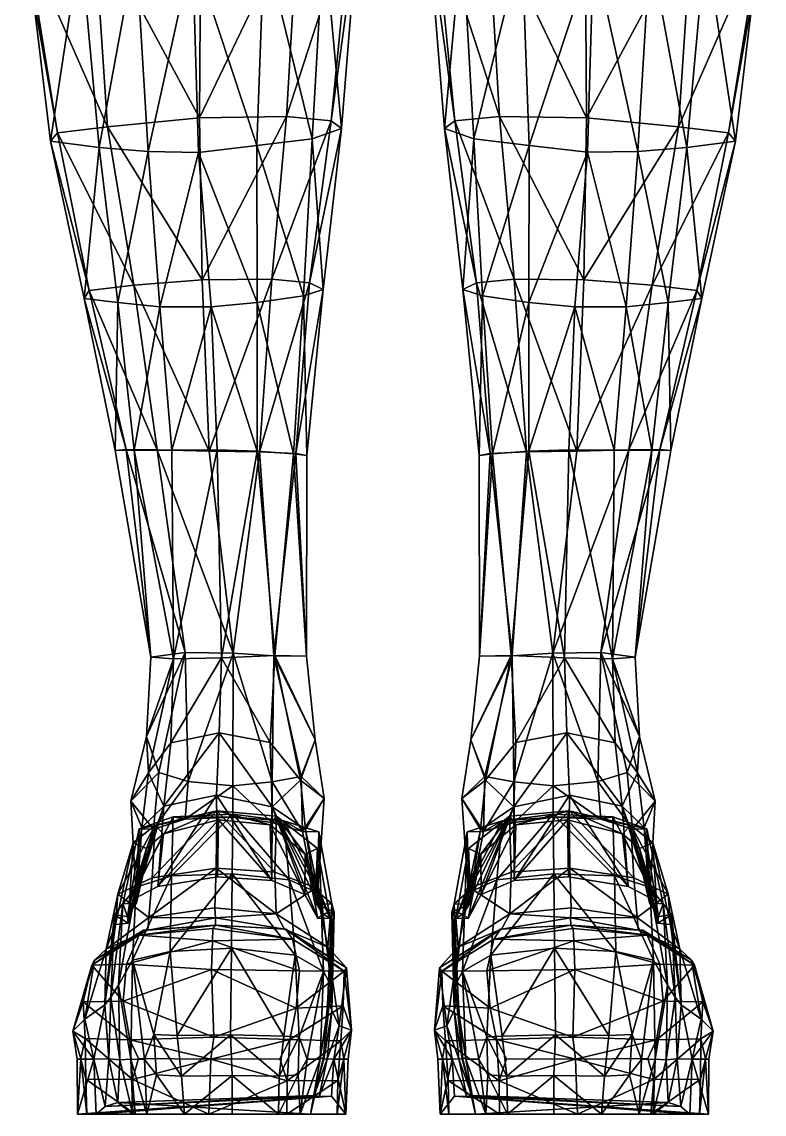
# Model space of a CAD drawing. Extents: x -64 to 64, y 0 to 156.
# Drawn here: x -10.23 to 10.23, y -0.14 to 29.97 of the extents above; entities that cross this region are included whole.
import ezdxf

# ---------------------------------------------------------------- set-up
doc = ezdxf.new("R2010")
doc.units = 0
doc.layers.add('Leg', color=250, linetype='CONTINUOUS')

msp = doc.modelspace()

# ---------------------------------------------------------------- meshes
at = {"layer": 'Leg', "color": 250}
mesh = msp.add_polyface(dxfattribs=at)
corners = [(-10.231999, 32.458286, -4.570603), (-7.867597, 27.080883, -5.937302), (-8.250698, 32.734085, -6.444303), (-7.0862, 32.018486, 1.751699), (-5.526899, 31.935785, 2.5574), (-6.753398, 26.394085, 1.2482), (-10.1088, 36.693684, -1.749903), (-10.107199, 32.200787, -2.145002), (-9.250597, 26.908882, -4.526902), (-5.334596, 27.328182, -6.620602), (-2.608096, 33.008484, -6.687701), (-5.300897, 32.936085, -7.245102), (-8.6117, 32.146385, -0.075601), (-8.102998, 26.510283, -0.283601), (-9.445998, 26.682983, -2.387502), (-5.3248, 36.415283, 2.6704), (-3.750598, 26.561686, 1.100501), (-5.359499, 26.373384, 1.9697), (-2.932996, 27.358685, -5.943501), (-3.547899, 32.144783, 1.4882), (-8.8135, 36.535385, 0.311998), (-1.902598, 32.368885, -0.202899), (-1.698699, 36.608089, 0.113), (-0.970197, 32.627285, -2.470299), (-7.1376, 36.438786, 2.045399), (-3.491499, 36.443089, 1.7203), (-0.904298, 36.76759, -2.3641), (-1.149796, 32.853085, -4.7976), (-1.416296, 27.031185, -2.362499), (-2.230897, 26.744385, -0.312699), (-1.707396, 27.243784, -4.4109), (-3.341795, 22.880182, -5.4407), (-5.262995, 22.862783, -6.170901), (-10.106699, 36.984085, -4.185503)]
mesh.append_faces([[corners[k] for k in face] for face in [(0, 1, 2), (3, 4, 5), (6, 7, 0), (8, 1, 0), (9, 10, 11), (12, 13, 14), (14, 7, 12), (3, 15, 4), (16, 17, 4), (18, 10, 9), (5, 4, 17), (4, 19, 16), (20, 12, 7), (21, 22, 23), (24, 3, 12), (4, 15, 19), (19, 25, 21), (23, 26, 27), (21, 23, 28), (29, 21, 28), (3, 5, 13), (12, 3, 13), (19, 21, 29), (16, 19, 29), (23, 27, 30), (28, 23, 30), (18, 31, 30), (27, 10, 18), (30, 27, 18), (9, 1, 32), (8, 0, 7), (14, 8, 7), (0, 2, 33), (9, 11, 2), (1, 9, 2), (18, 9, 32)]], dxfattribs={"color": 250})
mesh = msp.add_polyface(dxfattribs=at)
corners = [(8.250722, 32.734146, -6.444218), (7.867631, 27.08095, -5.937184), (10.232022, 32.458363, -4.570516), (6.753431, 26.39419, 1.248321), (5.526922, 31.935898, 2.557487), (7.086223, 32.018597, 1.751787), (10.107223, 32.200878, -2.144914), (10.108815, 36.693775, -1.749841), (9.250631, 26.908959, -4.526783), (5.300922, 32.936138, -7.245019), (2.608122, 33.008533, -6.68762), (5.334631, 27.328239, -6.620486), (9.446032, 26.683073, -2.387381), (8.103031, 26.510384, -0.28348), (8.611722, 32.146484, -0.075514), (5.324815, 36.415394, 2.67046), (5.359531, 26.373491, 1.969821), (3.750631, 26.561785, 1.100619), (2.933031, 27.358742, -5.943386), (3.547922, 32.144886, 1.488286), (1.416331, 27.031261, -2.362384), (2.300638, 22.775351, -4.141758), (1.707431, 27.243847, -4.410786), (8.813516, 36.535488, 0.31206), (0.970222, 32.627357, -2.470218), (1.698715, 36.608177, 0.113059), (1.902622, 32.368973, -0.202816), (7.137615, 36.438896, 2.04546), (3.491515, 36.443188, 1.72036), (1.149822, 32.853145, -4.797519), (0.904315, 36.767662, -2.364043), (2.230931, 26.744474, -0.312582), (3.341838, 22.880243, -5.440559), (5.263038, 22.862844, -6.170759), (10.106715, 36.984165, -4.185443)]
mesh.append_faces([[corners[k] for k in face] for face in [(0, 1, 2), (3, 4, 5), (2, 6, 7), (2, 1, 8), (9, 10, 11), (12, 13, 14), (14, 6, 12), (4, 15, 5), (4, 16, 17), (11, 10, 18), (16, 4, 3), (17, 19, 4), (20, 21, 22), (6, 14, 23), (24, 25, 26), (14, 5, 27), (19, 15, 4), (26, 28, 19), (29, 30, 24), (20, 24, 26), (20, 26, 31), (13, 3, 5), (13, 5, 14), (31, 26, 19), (31, 19, 17), (22, 29, 24), (22, 24, 20), (22, 32, 18), (18, 10, 29), (18, 29, 22), (33, 1, 11), (6, 2, 8), (6, 8, 12), (34, 0, 2), (0, 9, 11), (0, 11, 1), (33, 11, 18)]], dxfattribs={"color": 250})
mesh = msp.add_polyface(dxfattribs=at)
corners = [(-8.516397, 22.344383, -2.343901), (-8.102998, 26.510283, -0.283601), (-7.589198, 22.236683, -0.577), (-5.008498, 22.117382, 1.426001), (-6.094697, 18.160784, 0.223901), (-6.424098, 22.112783, 0.7278), (-6.753398, 26.394085, 1.2482), (-5.359499, 26.373384, 1.9697), (-9.445998, 26.682983, -2.387502), (-3.740397, 22.231083, 0.672701), (-3.750598, 26.561686, 1.100501), (-7.662096, 18.15118, -2.4636), (-1.929096, 22.596382, -2.365399), (-1.416296, 27.031185, -2.362499), (-2.300595, 22.775282, -4.1419), (-1.707396, 27.243784, -4.4109), (-3.742096, 18.131184, 0.215901), (-8.378697, 22.560482, -4.191701), (-7.359596, 18.17708, -3.943901), (-3.341795, 22.880182, -5.4407), (-5.067695, 18.133982, -5.520501), (-3.677794, 18.117582, -5.1883), (-5.262995, 22.862783, -6.170901), (-2.230897, 26.744385, -0.312699), (-2.464597, 22.413483, -0.468199), (-7.136897, 18.165981, -1.0191), (-2.680595, 18.074682, -4.164199), (-7.867597, 27.080883, -5.937302), (-7.145696, 22.713682, -5.472801), (-9.250597, 26.908882, -4.526902), (-2.932996, 27.358685, -5.943501), (-6.498295, 18.17518, -5.004001), (-2.373195, 18.016182, -2.469999), (-2.739096, 18.060083, -0.981499)]
mesh.append_faces([[corners[k] for k in face] for face in [(0, 1, 2), (3, 4, 5), (6, 7, 5), (8, 1, 0), (3, 5, 7), (9, 3, 7), (7, 10, 9), (2, 11, 0), (12, 13, 14), (15, 14, 13), (9, 16, 3), (17, 0, 18), (19, 14, 15), (20, 21, 19), (22, 20, 19), (23, 13, 12), (24, 23, 12), (2, 5, 25), (6, 5, 2), (1, 6, 2), (10, 23, 24), (9, 10, 24), (14, 26, 12), (21, 26, 14), (19, 21, 14), (27, 28, 22), (8, 0, 17), (29, 8, 17), (29, 17, 28), (27, 29, 28), (19, 30, 22), (20, 22, 28), (31, 20, 28), (24, 12, 32), (9, 24, 33), (28, 17, 31)]], dxfattribs={"color": 250})
mesh = msp.add_polyface(dxfattribs=at)
corners = [(7.589238, 22.23678, -0.576854), (8.103031, 26.510384, -0.28348), (8.516438, 22.344473, -2.343755), (6.424138, 22.112886, 0.727946), (6.094745, 18.160883, 0.22407), (5.008538, 22.117487, 1.426146), (5.359531, 26.373491, 1.969821), (6.753431, 26.39419, 1.248321), (9.446032, 26.683073, -2.387381), (3.740438, 22.231182, 0.672845), (3.750631, 26.561785, 1.100619), (7.662145, 18.151268, -2.46343), (2.300638, 22.775351, -4.141758), (1.416331, 27.031261, -2.362384), (1.929138, 22.59646, -2.365257), (3.742145, 18.131279, 0.21607), (7.359645, 18.177158, -3.94373), (8.378738, 22.56056, -4.191556), (1.707431, 27.243847, -4.410786), (3.341838, 22.880243, -5.440559), (3.677845, 18.117645, -5.18813), (5.067745, 18.134048, -5.52033), (5.263038, 22.862844, -6.170759), (2.230931, 26.744474, -0.312582), (2.464638, 22.413572, -0.468056), (7.136945, 18.166077, -1.01893), (2.680645, 18.074751, -4.16403), (7.145738, 22.713749, -5.472657), (7.867631, 27.08095, -5.937184), (9.250631, 26.908959, -4.526783), (2.933031, 27.358742, -5.943386), (6.498345, 18.175251, -5.00383), (2.373245, 18.01626, -2.46983), (2.739145, 18.060171, -0.98133)]
mesh.append_faces([[corners[k] for k in face] for face in [(0, 1, 2), (3, 4, 5), (3, 6, 7), (2, 1, 8), (6, 3, 5), (6, 5, 9), (9, 10, 6), (2, 11, 0), (12, 13, 14), (5, 15, 9), (16, 2, 17), (18, 12, 19), (19, 20, 21), (19, 21, 22), (14, 13, 23), (14, 23, 24), (25, 3, 0), (0, 3, 7), (0, 7, 1), (24, 23, 10), (24, 10, 9), (14, 26, 12), (12, 26, 20), (12, 20, 19), (22, 27, 28), (17, 2, 8), (17, 8, 29), (27, 17, 29), (27, 29, 28), (22, 30, 19), (27, 22, 21), (27, 21, 31), (32, 14, 24), (33, 24, 9), (31, 16, 17), (31, 17, 27)]], dxfattribs={"color": 250})
mesh = msp.add_polyface(dxfattribs=at)
corners = [(-7.136897, 18.165981, -1.0191), (-7.662096, 18.15118, -2.4636), (-7.589198, 22.236683, -0.577), (-4.851097, 18.172483, 0.814701), (-6.094697, 18.160784, 0.223901), (-5.008498, 22.117382, 1.426001), (-3.677794, 18.117582, -5.1883), (-5.067695, 18.133982, -5.520501), (-4.403894, 12.562681, -5.2157), (-3.742096, 18.131184, 0.215901), (-2.739096, 18.060083, -0.981499), (-3.255795, 12.498981, -0.807098), (-6.498295, 18.17518, -5.004001), (-7.359596, 18.17708, -3.943901), (-5.732994, 12.58338, -4.5673), (-3.281994, 12.493981, -4.510499), (-2.680595, 18.074682, -4.164199), (-2.373195, 18.016182, -2.469999), (-2.383294, 12.483881, -2.610599), (-6.048995, 12.413181, -0.632299), (-6.676595, 12.45398, -2.756), (-4.723796, 12.438281, 0.227801), (-8.516397, 22.344383, -2.343901), (-6.424098, 22.112783, 0.7278), (-1.929096, 22.596382, -2.365399), (-2.464597, 22.413483, -0.468199), (-3.740397, 22.231083, 0.672701), (-8.378697, 22.560482, -4.191701), (-5.646183, 9.025183, -5.055025), (-2.146294, 10.175881, -2.457498), (-6.794495, 10.27188, -2.6655), (-6.122085, 10.09808, -0.388424), (-3.382085, 10.106782, -0.281823)]
mesh.append_faces([[corners[k] for k in face] for face in [(0, 1, 2), (3, 4, 5), (6, 7, 8), (9, 10, 11), (12, 13, 14), (15, 16, 6), (8, 15, 6), (10, 17, 18), (11, 10, 18), (0, 4, 19), (0, 19, 20), (1, 0, 20), (20, 14, 13), (1, 20, 13), (16, 15, 18), (17, 16, 18), (9, 3, 5), (19, 4, 3), (21, 19, 3), (22, 1, 13), (23, 4, 0), (16, 17, 24), (8, 7, 12), (14, 8, 12), (10, 25, 17), (9, 26, 10), (27, 13, 12), (21, 3, 9), (11, 21, 9), (14, 28, 8), (29, 18, 15), (18, 29, 11), (20, 19, 30), (20, 30, 14), (19, 21, 31), (21, 11, 32)]], dxfattribs={"color": 250})
mesh = msp.add_polyface(dxfattribs=at)
corners = [(7.589238, 22.23678, -0.576854), (7.662145, 18.151268, -2.46343), (7.136945, 18.166077, -1.01893), (5.008538, 22.117487, 1.426146), (6.094745, 18.160883, 0.22407), (4.851145, 18.172585, 0.81487), (4.403955, 12.562748, -5.215497), (5.067745, 18.134048, -5.52033), (3.677845, 18.117645, -5.18813), (3.255854, 12.499072, -0.806896), (2.739145, 18.060171, -0.98133), (3.742145, 18.131279, 0.21607), (5.733054, 12.583453, -4.567097), (7.359645, 18.177158, -3.94373), (6.498345, 18.175251, -5.00383), (2.680645, 18.074751, -4.16403), (3.282054, 12.49405, -4.510296), (2.383354, 12.48396, -2.610396), (2.373245, 18.01626, -2.46983), (6.049054, 12.413278, -0.632095), (6.676654, 12.454066, -2.755796), (4.723854, 12.438381, 0.228004), (8.516438, 22.344473, -2.343755), (6.424138, 22.112886, 0.727946), (1.929138, 22.59646, -2.365257), (2.464638, 22.413572, -0.468056), (3.740438, 22.231182, 0.672845), (3.332554, 9.019655, -4.8646), (5.646254, 9.025258, -5.0548), (2.146358, 10.17596, -2.457283), (6.794558, 10.271967, -2.665282), (6.122151, 10.098183, -0.388205), (3.382152, 10.10688, -0.281606), (4.792651, 10.367286, 0.375293)]
mesh.append_faces([[corners[k] for k in face] for face in [(0, 1, 2), (3, 4, 5), (6, 7, 8), (9, 10, 11), (12, 13, 14), (8, 15, 16), (8, 16, 6), (17, 18, 10), (17, 10, 9), (19, 4, 2), (20, 19, 2), (20, 2, 1), (13, 12, 20), (13, 20, 1), (17, 16, 15), (17, 15, 18), (3, 5, 11), (5, 4, 19), (5, 19, 21), (13, 1, 22), (2, 4, 23), (24, 18, 15), (14, 7, 6), (14, 6, 12), (18, 25, 10), (10, 26, 11), (11, 5, 21), (11, 21, 9), (27, 6, 16), (6, 28, 12), (16, 17, 29), (9, 29, 17), (30, 19, 20), (12, 30, 20), (31, 21, 19), (32, 9, 21), (33, 32, 21)]], dxfattribs={"color": 250})
mesh = msp.add_polyface(dxfattribs=at)
corners = [(-6.599794, 7.715603, -3.865041), (-5.646183, 9.025183, -5.055025), (-6.452184, 9.274582, -3.762825), (-5.732994, 12.58338, -4.5673), (-6.924695, 7.763287, -1.48984), (-6.737295, 9.26628, -1.450799), (-6.319731, 8.345578, 0.359647), (-4.403894, 12.562681, -5.2157), (-4.419883, 8.908884, -5.459125), (-3.332483, 9.019584, -4.864825), (-3.281994, 12.493981, -4.510499), (-2.530883, 9.163983, -3.704624), (-2.494993, 7.648914, -3.705641), (-2.551863, 9.069286, -1.367373), (-2.412194, 7.702799, -1.41244), (-3.33303, 8.333883, 0.531147), (-1.893957, 8.56389, -2.489486), (-7.227159, 8.489884, -2.633487), (-6.794495, 10.27188, -2.6655), (-2.146294, 10.175881, -2.457498), (-4.866031, 8.652177, 1.085949), (-4.792585, 10.367181, 0.375077), (-6.122085, 10.09808, -0.388424), (-3.382085, 10.106782, -0.281823), (-4.723796, 12.438281, 0.227801), (-3.255795, 12.498981, -0.807098), (-6.048995, 12.413181, -0.632299), (-5.728795, 7.989113, -5.023539), (-4.415595, 8.041819, -5.539339), (-3.339894, 7.897919, -4.922139)]
mesh.append_faces([[corners[k] for k in face] for face in [(0, 1, 2), (1, 3, 2), (4, 5, 6), (7, 8, 9), (10, 7, 9), (1, 8, 7), (10, 9, 11), (11, 9, 12), (13, 14, 15), (11, 12, 16), (2, 17, 0), (17, 2, 18), (5, 17, 18), (16, 13, 19), (11, 19, 10), (18, 2, 3), (17, 5, 4), (14, 13, 16), (20, 6, 21), (15, 20, 21), (6, 5, 22), (13, 15, 23), (23, 15, 21), (24, 23, 21), (22, 24, 21), (6, 22, 21), (13, 23, 25), (19, 13, 25), (26, 22, 5), (18, 26, 5), (27, 28, 8), (27, 8, 1), (29, 8, 28), (29, 9, 8), (12, 9, 29), (0, 27, 1)]], dxfattribs={"color": 250})
mesh = msp.add_polyface(dxfattribs=at)
corners = [(-2.530883, 9.163983, -3.704624), (-1.893957, 8.56389, -2.489486), (-2.146294, 10.175881, -2.457498), (6.452253, 9.274666, -3.762601), (5.646254, 9.025258, -5.0548), (6.599901, 7.715719, -3.864797), (5.733054, 12.583453, -4.567097), (6.319822, 8.345706, 0.359882), (6.737359, 9.266374, -1.450576), (6.924801, 7.763418, -1.489597), (3.332554, 9.019655, -4.8646), (4.419954, 8.908954, -5.458899), (4.403955, 12.562748, -5.215497), (2.530953, 9.16406, -3.704401), (3.282054, 12.49405, -4.510296), (2.495102, 7.649019, -3.705397), (3.333122, 8.334005, 0.531382), (2.412302, 7.702918, -1.412198), (2.551941, 9.069384, -1.367147), (1.894039, 8.563981, -2.489256), (7.227239, 8.489986, -2.633255), (6.794558, 10.271967, -2.665282), (2.146358, 10.17596, -2.457283), (4.792651, 10.367286, 0.375293), (4.866122, 8.652306, 1.086181), (6.122151, 10.098183, -0.388205), (3.382152, 10.10688, -0.281606), (4.723854, 12.438381, 0.228004), (3.255854, 12.499072, -0.806896), (6.049054, 12.413278, -0.632095), (4.415702, 8.041919, -5.539097), (5.728901, 7.989219, -5.023297), (3.340002, 7.898019, -4.921897)]
mesh.append_faces([[corners[k] for k in face] for face in [(0, 1, 2), (3, 4, 5), (3, 6, 4), (7, 8, 9), (10, 11, 12), (12, 11, 4), (13, 10, 14), (15, 10, 13), (16, 17, 18), (19, 15, 13), (5, 20, 3), (21, 3, 20), (21, 20, 8), (22, 19, 13), (22, 18, 19), (14, 22, 13), (6, 3, 21), (9, 8, 20), (19, 18, 17), (23, 7, 24), (23, 24, 16), (25, 8, 7), (26, 16, 18), (23, 16, 26), (23, 27, 25), (23, 25, 7), (28, 26, 18), (28, 18, 22), (8, 25, 29), (8, 29, 21), (11, 30, 31), (4, 11, 31), (30, 11, 32), (11, 10, 32), (32, 10, 15), (4, 31, 5)]], dxfattribs={"color": 250})
mesh = msp.add_polyface(dxfattribs=at)
corners = [(-5.728795, 7.989113, -5.023539), (-6.063695, 8.051215, -5.455839), (-4.415595, 8.041819, -5.539339), (-6.999394, 7.725503, -4.033741), (-6.599794, 7.715603, -3.865041), (-7.069689, 5.683093, -2.533353), (-7.449789, 5.653192, -2.572553), (-6.557795, 7.82877, 1.436161), (-4.854996, 8.218972, 1.876064), (-6.636991, 6.376561, 2.683352), (-7.160994, 7.334771, 0.847458), (-7.58209, 5.924061, 2.245449), (-7.646587, 5.085166, 1.473744), (-4.879391, 6.636364, 3.073254), (-6.728588, 5.27555, 4.450546), (-7.08139, 6.115404, -4.234451), (-4.418995, 8.132223, -6.039038), (-6.107291, 6.425115, -5.634849), (-4.807395, 7.973574, 1.563862), (-6.331194, 7.589771, 1.20916), (-6.483891, 6.138064, 2.401051), (-6.794293, 7.181273, 0.803057), (-7.24929, 5.737263, 2.125548), (-7.299287, 5.120468, 1.350144), (-4.838191, 6.396666, 2.755753), (-7.227159, 8.489884, -2.633487), (-7.069689, 5.683093, -2.533353), (-6.599794, 7.715603, -3.865041), (-6.924695, 7.763287, -1.48984), (-4.838191, 6.396666, 2.755753), (-6.483891, 6.138064, 2.401051), (-4.866031, 8.652177, 1.085949), (-6.319731, 8.345578, 0.359647), (-7.320588, 5.31118, -0.548755), (-7.299287, 5.120468, 1.350144), (-7.24929, 5.737263, 2.125548)]
mesh.append_faces([[corners[k] for k in face] for face in [(0, 1, 2), (1, 0, 3), (4, 3, 0), (4, 5, 3), (6, 3, 5), (7, 8, 9), (10, 7, 11), (12, 10, 11), (9, 8, 13), (14, 9, 13), (11, 7, 9), (3, 6, 15), (1, 3, 15), (16, 1, 17), (17, 1, 15), (9, 14, 11), (18, 19, 20), (19, 21, 22), (21, 23, 22), (18, 20, 24), (19, 22, 20), (18, 8, 19), (7, 19, 8), (10, 21, 7), (19, 7, 21), (21, 10, 23), (12, 23, 10), (25, 26, 27), (26, 25, 28), (29, 30, 31), (30, 32, 31), (33, 26, 28), (33, 32, 34), (33, 28, 32), (34, 32, 35), (32, 30, 35)]], dxfattribs={"color": 250})
mesh = msp.add_polyface(dxfattribs=at)
corners = [(-4.415595, 8.041819, -5.539339), (-6.063695, 8.051215, -5.455839), (-4.418995, 8.132223, -6.039038), (-2.080592, 7.185584, 1.075157), (-1.730787, 5.260081, 1.670745), (-2.124389, 6.099375, 2.564751), (-3.210995, 8.070877, 1.857863), (-4.854996, 8.218972, 1.876064), (-3.253891, 6.530468, 3.042954), (-3.217988, 5.384459, 4.524547), (-4.879391, 6.636364, 3.073254), (-6.107291, 6.425115, -5.634849), (-4.430191, 6.483324, -6.279049), (-2.422492, 7.022784, 0.946356), (-3.388694, 7.835378, 1.587761), (-2.427089, 5.915875, 2.378549), (-4.807395, 7.973574, 1.563862), (-3.33679, 6.29567, 2.729852), (-4.838191, 6.396666, 2.755753), (-3.011694, 7.948222, -5.28094), (-2.86509, 6.314923, -5.49185), (-2.041293, 7.638916, -3.885541), (-1.986488, 5.922415, -3.823552), (-3.339894, 7.897919, -4.922139), (-2.494993, 7.648914, -3.705641), (-2.098288, 5.640306, -2.372353), (-1.682388, 5.658908, -2.497853), (-3.33679, 6.29567, 2.729852), (-4.838191, 6.396666, 2.755753), (-4.866031, 8.652177, 1.085949), (-2.098288, 5.640306, -2.372353), (-2.412194, 7.702799, -1.41244), (-1.893957, 8.56389, -2.489486), (-2.494993, 7.648914, -3.705641), (-3.33303, 8.333883, 0.531147), (-1.933087, 5.377193, -0.338354), (-2.071287, 5.248881, 1.611345), (-2.427089, 5.915875, 2.378549)]
mesh.append_faces([[corners[k] for k in face] for face in [(0, 1, 2), (3, 4, 5), (6, 3, 5), (7, 6, 8), (8, 6, 5), (8, 9, 10), (7, 8, 10), (2, 11, 12), (13, 14, 15), (14, 16, 17), (14, 17, 15), (17, 16, 18), (3, 13, 4), (6, 14, 13), (13, 3, 6), (6, 7, 14), (16, 14, 7), (19, 2, 20), (21, 19, 22), (19, 20, 22), (20, 2, 12), (2, 19, 0), (23, 0, 19), (21, 24, 19), (23, 19, 24), (24, 21, 25), (26, 25, 21), (26, 21, 22), (27, 28, 29), (30, 31, 32), (30, 32, 33), (27, 29, 34), (35, 31, 30), (34, 35, 36), (34, 31, 35), (27, 34, 37), (34, 36, 37)]], dxfattribs={"color": 250})
mesh = msp.add_polyface(dxfattribs=at)
corners = [(4.419102, 8.132319, -6.038796), (6.063801, 8.051319, -5.455596), (4.415702, 8.041919, -5.539097), (2.124501, 6.099518, 2.565002), (1.730901, 5.260218, 1.671002), (2.080701, 7.185717, 1.075402), (3.211102, 8.071017, 1.858102), (3.254001, 6.530617, 3.043202), (4.855101, 8.219116, 1.876302), (4.879501, 6.636517, 3.073502), (3.218101, 5.384617, 4.524801), (2.427201, 5.916018, 2.378801), (3.388801, 7.835518, 1.588002), (2.422601, 7.022918, 0.946602), (3.336901, 6.295818, 2.730102), (4.807501, 7.973717, 1.564102), (4.838301, 6.396817, 2.756002), (2.865202, 6.31502, -5.491597), (3.011802, 7.94832, -5.280697), (1.986602, 5.92252, -3.823297), (2.041402, 7.639019, -3.885297), (4.430302, 6.48342, -6.278797), (3.340002, 7.898019, -4.921897), (2.495102, 7.649019, -3.705397), (2.098402, 5.640419, -2.372098), (1.682502, 5.659019, -2.497598), (4.866122, 8.652306, 1.086181), (4.838301, 6.396817, 2.756002), (3.336901, 6.295818, 2.730102), (1.894039, 8.563981, -2.489256), (2.412302, 7.702918, -1.412198), (2.098402, 5.640419, -2.372098), (2.495102, 7.649019, -3.705397), (3.333122, 8.334005, 0.531382), (1.933201, 5.377319, -0.338098), (2.071401, 5.249018, 1.611602), (2.427201, 5.916018, 2.378801)]
mesh.append_faces([[corners[k] for k in face] for face in [(0, 1, 2), (3, 4, 5), (3, 5, 6), (7, 6, 8), (3, 6, 7), (9, 10, 7), (9, 7, 8), (11, 12, 13), (14, 15, 12), (11, 14, 12), (16, 15, 14), (13, 5, 4), (5, 13, 6), (12, 6, 13), (6, 12, 8), (15, 8, 12), (17, 0, 18), (19, 18, 20), (19, 17, 18), (21, 0, 17), (22, 18, 2), (0, 2, 18), (23, 20, 18), (22, 23, 18), (23, 24, 20), (25, 20, 24), (19, 20, 25), (26, 27, 28), (29, 30, 31), (32, 29, 31), (33, 26, 28), (31, 30, 34), (35, 34, 33), (34, 30, 33), (36, 33, 28), (36, 35, 33)]], dxfattribs={"color": 250})
mesh = msp.add_polyface(dxfattribs=at)
corners = [(5.728901, 7.989219, -5.023297), (4.415702, 8.041919, -5.539097), (6.063801, 8.051319, -5.455596), (6.599901, 7.715719, -3.864797), (6.999501, 7.725619, -4.033497), (7.0698, 5.683219, -2.533097), (7.449901, 5.653319, -2.572297), (6.637101, 6.376717, 2.683602), (4.855101, 8.219116, 1.876302), (6.557901, 7.828917, 1.436402), (7.5822, 5.924217, 2.245702), (7.1611, 7.334917, 0.847702), (7.6467, 5.085318, 1.474002), (4.879501, 6.636517, 3.073502), (6.7287, 5.275717, 4.450801), (7.081501, 6.115519, -4.234197), (6.107401, 6.42522, -5.634597), (4.419102, 8.132319, -6.038796), (4.430302, 6.48342, -6.278797), (6.484001, 6.138217, 2.401302), (6.331301, 7.589917, 1.209402), (4.807501, 7.973717, 1.564102), (7.249401, 5.737417, 2.125802), (6.794401, 7.181418, 0.803302), (7.2994, 5.120618, 1.350402), (4.838301, 6.396817, 2.756002), (6.599901, 7.715719, -3.864797), (7.0698, 5.683219, -2.533097), (7.227239, 8.489986, -2.633255), (6.924801, 7.763418, -1.489597), (4.866122, 8.652306, 1.086181), (6.484001, 6.138217, 2.401302), (4.838301, 6.396817, 2.756002), (6.319822, 8.345706, 0.359882), (7.320701, 5.311318, -0.548497), (7.2994, 5.120618, 1.350402), (7.249401, 5.737417, 2.125802)]
mesh.append_faces([[corners[k] for k in face] for face in [(0, 1, 2), (3, 0, 4), (2, 4, 0), (4, 5, 3), (6, 5, 4), (7, 8, 9), (10, 9, 11), (10, 11, 12), (13, 8, 7), (13, 7, 14), (7, 9, 10), (15, 6, 4), (15, 4, 2), (16, 2, 17), (18, 16, 17), (15, 2, 16), (10, 14, 7), (19, 20, 21), (22, 23, 20), (22, 24, 23), (25, 19, 21), (19, 22, 20), (20, 9, 8), (21, 20, 8), (23, 11, 9), (20, 23, 9), (24, 12, 11), (23, 24, 11), (26, 27, 28), (29, 28, 27), (30, 31, 32), (30, 33, 31), (29, 27, 34), (35, 33, 34), (33, 29, 34), (36, 33, 35), (36, 31, 33)]], dxfattribs={"color": 250})
mesh = msp.add_polyface(dxfattribs=at)
corners = [(-1.283809, 3.895165, 6.472393), (-2.991788, 4.961561, 6.678183), (-1.793885, 4.466665, 4.249841), (-3.217988, 5.384459, 4.524547), (-4.892711, 5.270559, 6.477791), (-4.907488, 5.543353, 4.717448), (-4.896138, 5.071176, 8.302234), (-2.957873, 4.961777, 8.141615), (-1.344742, 3.803078, 8.746165), (-2.574589, 3.806483, 10.466811), (-5.000084, 3.848284, 11.324488), (-4.978166, 4.638383, 10.983882), (-2.773523, 4.686482, 9.901258), (-4.96272, 4.974282, 9.916877), (-4.879391, 6.636364, 3.073254), (-1.730787, 5.260081, 1.670745), (-2.124389, 6.099375, 2.564751), (-3.253891, 6.530468, 3.042954), (-2.071287, 5.248881, 1.611345), (-2.422492, 7.022784, 0.946356), (-2.427089, 5.915875, 2.378549), (-1.68418, 2.713584, 1.209929), (-1.625887, 5.428194, -0.386254), (-1.933087, 5.377193, -0.338354), (-2.098288, 5.640306, -2.372353), (-1.682388, 5.658908, -2.497853), (-1.795981, 3.050694, -0.359869), (-4.452185, 4.431525, -6.407062), (-2.694984, 4.240825, -5.598563), (-4.430191, 6.483324, -6.279049), (-1.918182, 3.787914, -3.576565), (-2.86509, 6.314923, -5.49185), (-1.986488, 5.922415, -3.823552), (-1.708781, 3.393705, -2.064867)]
mesh.append_faces([[corners[k] for k in face] for face in [(0, 1, 2), (3, 1, 4), (3, 2, 1), (3, 4, 5), (6, 1, 7), (6, 4, 1), (0, 7, 1), (0, 8, 7), (9, 10, 11), (7, 8, 12), (8, 9, 12), (6, 7, 12), (6, 12, 13), (3, 5, 14), (15, 2, 16), (16, 2, 3), (17, 16, 3), (18, 19, 20), (18, 15, 19), (11, 13, 12), (9, 11, 12), (2, 15, 21), (15, 22, 21), (18, 23, 15), (22, 15, 23), (22, 23, 24), (24, 25, 22), (22, 26, 21), (22, 25, 26), (27, 28, 29), (28, 30, 31), (31, 30, 32), (28, 31, 29), (26, 25, 33), (33, 25, 32), (30, 33, 32)]], dxfattribs={"color": 250})
mesh = msp.add_polyface(dxfattribs=at)
corners = [(1.794001, 4.466818, 4.250101), (2.992574, 4.96184, 6.679919), (1.284275, 3.895633, 6.47582), (4.893332, 5.270624, 6.477654), (3.218101, 5.384617, 4.524801), (4.9076, 5.543517, 4.717702), (2.962167, 4.962181, 8.14486), (4.900765, 5.071148, 8.301704), (1.349958, 3.803848, 8.752563), (4.988873, 4.638337, 10.983095), (5.011327, 3.848235, 11.323662), (2.58399, 3.807024, 10.471179), (2.78193, 4.686969, 9.905192), (4.971226, 4.97423, 9.916123), (4.879501, 6.636517, 3.073502), (2.124501, 6.099518, 2.565002), (1.730901, 5.260218, 1.671002), (3.254001, 6.530617, 3.043202), (2.427201, 5.916018, 2.378801), (2.422601, 7.022918, 0.946602), (2.071401, 5.249018, 1.611602), (1.684301, 2.713719, 1.210202), (1.626001, 5.428319, -0.385998), (1.933201, 5.377319, -0.338098), (1.682502, 5.659019, -2.497598), (2.098402, 5.640419, -2.372098), (1.796101, 3.05082, -0.359598), (4.430302, 6.48342, -6.278797), (2.695102, 4.240921, -5.598297), (4.452302, 4.431621, -6.406797), (2.865202, 6.31502, -5.491597), (1.918301, 3.788021, -3.576297), (1.986602, 5.92252, -3.823297), (1.708901, 3.39382, -2.064598)]
mesh.append_faces([[corners[k] for k in face] for face in [(0, 1, 2), (3, 1, 4), (1, 0, 4), (5, 3, 4), (6, 1, 7), (1, 3, 7), (1, 6, 2), (6, 8, 2), (9, 10, 11), (12, 8, 6), (12, 11, 8), (12, 6, 7), (13, 12, 7), (14, 5, 4), (15, 0, 16), (4, 0, 15), (4, 15, 17), (18, 19, 20), (20, 19, 16), (12, 13, 9), (12, 9, 11), (21, 16, 0), (21, 22, 16), (16, 23, 20), (16, 22, 23), (24, 25, 22), (23, 22, 25), (21, 26, 22), (26, 24, 22), (27, 28, 29), (30, 31, 28), (32, 31, 30), (27, 30, 28), (33, 24, 26), (32, 24, 33), (32, 33, 31)]], dxfattribs={"color": 250})
mesh = msp.add_polyface(dxfattribs=at)
corners = [(-6.760226, 4.928657, 6.338895), (-8.228517, 4.100754, 6.400853), (-7.910586, 4.408549, 3.97164), (-6.728588, 5.27555, 4.450546), (-4.892711, 5.270559, 6.477791), (-4.907488, 5.543353, 4.717448), (-6.878627, 4.928676, 8.351463), (-8.303678, 3.963875, 8.573572), (-4.896138, 5.071176, 8.302234), (-5.000084, 3.848284, 11.324488), (-7.34613, 3.990483, 10.713646), (-4.978166, 4.638383, 10.983882), (-6.995152, 4.796382, 9.779862), (-4.96272, 4.974282, 9.916877), (-4.879391, 6.636364, 3.073254), (-7.646587, 5.085166, 1.473744), (-7.58209, 5.924061, 2.245449), (-7.779882, 3.087477, -0.270169), (-7.564883, 3.416689, -2.166067), (-7.449789, 5.653192, -2.572553), (-7.183685, 4.107204, -4.302463), (-6.138885, 4.345816, -5.714862), (-6.107291, 6.425115, -5.634849), (-4.452185, 4.431525, -6.407062), (-4.430191, 6.483324, -6.279049), (-7.08139, 6.115404, -4.234451), (-8.495181, 2.47885, 3.538028), (-7.673489, 5.351278, -0.532655), (-7.299287, 5.120468, 1.350144), (-7.320588, 5.31118, -0.548755), (-7.069689, 5.683093, -2.533353), (-7.946182, 2.872567, 1.10193), (-7.436426, 2.978083, 10.727769)]
mesh.append_faces([[corners[k] for k in face] for face in [(0, 1, 2), (3, 0, 2), (3, 4, 0), (5, 4, 3), (1, 6, 7), (1, 0, 6), (8, 0, 4), (8, 6, 0), (9, 10, 11), (10, 7, 12), (7, 6, 12), (6, 8, 12), (12, 8, 13), (5, 3, 14), (2, 15, 16), (17, 18, 19), (20, 21, 22), (21, 23, 24), (22, 21, 24), (20, 22, 25), (25, 19, 18), (20, 25, 18), (3, 2, 16), (11, 10, 12), (13, 11, 12), (2, 1, 26), (15, 27, 28), (29, 28, 27), (27, 19, 29), (30, 29, 19), (27, 15, 31), (2, 31, 15), (10, 9, 32), (10, 32, 7), (27, 31, 17), (27, 17, 19)]], dxfattribs={"color": 250})
mesh = msp.add_polyface(dxfattribs=at)
corners = [(7.9107, 4.408717, 3.971902), (8.228928, 4.100446, 6.39744), (6.76067, 4.928512, 6.336921), (6.7287, 5.275717, 4.450801), (4.893332, 5.270624, 6.477654), (4.9076, 5.543517, 4.717702), (8.30858, 3.963088, 8.566413), (6.883314, 4.928205, 8.347072), (4.900765, 5.071148, 8.301704), (4.988873, 4.638337, 10.983095), (7.356093, 3.989852, 10.707798), (5.011327, 3.848235, 11.323662), (7.003316, 4.795829, 9.774759), (4.971226, 4.97423, 9.916123), (4.879501, 6.636517, 3.073502), (7.5822, 5.924217, 2.245702), (7.6467, 5.085318, 1.474002), (7.449901, 5.653319, -2.572297), (7.565, 3.416819, -2.165797), (7.78, 3.087619, -0.269898), (6.107401, 6.42522, -5.634597), (6.139001, 4.34592, -5.714597), (7.183801, 4.10732, -4.302196), (4.430302, 6.48342, -6.278797), (4.452302, 4.431621, -6.406797), (7.081501, 6.115519, -4.234197), (8.495299, 2.479018, 3.538302), (7.2994, 5.120618, 1.350402), (7.673601, 5.351418, -0.532397), (7.320701, 5.311318, -0.548497), (7.0698, 5.683219, -2.533097), (7.9463, 2.872719, 1.102202), (7.446171, 2.97743, 10.721737)]
mesh.append_faces([[corners[k] for k in face] for face in [(0, 1, 2), (0, 2, 3), (2, 4, 3), (3, 4, 5), (6, 7, 1), (7, 2, 1), (4, 2, 8), (2, 7, 8), (9, 10, 11), (12, 6, 10), (12, 7, 6), (12, 8, 7), (13, 8, 12), (14, 3, 5), (15, 16, 0), (17, 18, 19), (20, 21, 22), (23, 24, 21), (23, 21, 20), (25, 20, 22), (18, 17, 25), (18, 25, 22), (15, 0, 3), (12, 10, 9), (12, 9, 13), (26, 1, 0), (27, 28, 16), (29, 28, 27), (28, 29, 17), (30, 17, 29), (31, 16, 28), (16, 31, 0), (32, 11, 10), (6, 32, 10), (19, 31, 28), (17, 19, 28)]], dxfattribs={"color": 250})
mesh = msp.add_polyface(dxfattribs=at)
corners = [(-7.564883, 3.416689, -2.166067), (-7.223577, 1.376987, -1.77788), (-7.183685, 4.107204, -4.302463), (-8.245378, 1.376852, 3.399621), (-8.694678, -0.14002, 6.305172), (-8.178773, -0.140048, 3.362112), (-8.702875, 1.37648, 6.316672), (-7.104783, -0.140017, 10.067694), (-8.444492, -0.140019, 8.344413), (-8.470785, 0.827281, 8.378818), (-7.18398, 0.815183, 10.498712), (-7.019313, 1.390683, 10.782971), (-7.253358, 1.912283, 10.594526), (-8.484556, 1.940281, 8.497319), (-8.607761, 1.385481, 8.05695), (-7.526777, 1.353376, -0.03108), (-7.779882, 3.087477, -0.270169), (-7.590174, 0.177369, 0.922913), (-7.832478, 1.379665, 1.558221), (-7.934174, 0.068759, 2.346713), (-7.170873, -0.140013, -1.735589), (-8.830564, 2.146579, 6.362802), (-8.495181, 2.47885, 3.538028), (-8.228517, 4.100754, 6.400853), (-7.910586, 4.408549, 3.97164), (-7.946182, 2.872567, 1.10193), (-8.303678, 3.963875, 8.573572), (-8.538018, 2.953481, 8.658431), (-7.436426, 2.978083, 10.727769)]
mesh.append_faces([[corners[k] for k in face] for face in [(0, 1, 2), (3, 4, 5), (6, 4, 3), (7, 8, 9), (7, 9, 10), (11, 10, 12), (12, 10, 13), (9, 14, 13), (10, 9, 13), (15, 0, 16), (17, 15, 18), (1, 0, 15), (18, 15, 16), (3, 5, 19), (19, 17, 18), (3, 19, 18), (15, 17, 20), (1, 15, 20), (4, 6, 14), (8, 4, 14), (9, 8, 14), (21, 22, 23), (24, 22, 25), (26, 21, 23), (26, 27, 21), (3, 21, 6), (3, 22, 21), (21, 27, 13), (12, 13, 27), (28, 12, 27), (28, 27, 26), (22, 3, 25), (25, 3, 18), (25, 18, 16), (21, 13, 14), (6, 21, 14)]], dxfattribs={"color": 250})
mesh = msp.add_polyface(dxfattribs=at)
corners = [(-7.183685, 4.107204, -4.302463), (-7.223577, 1.376987, -1.77788), (-6.852177, 1.370004, -4.202681), (-1.535957, -0.140018, 8.498469), (-8.444492, -0.140019, 8.344413), (-7.104783, -0.140017, 10.067694), (-1.297169, -0.14002, 6.345213), (-8.694678, -0.14002, 6.305172), (-8.178773, -0.140048, 3.362112), (-1.692873, 0.351969, 3.567415), (-2.558572, -0.139989, -3.50219), (-5.749972, -0.139988, -5.03919), (-6.786873, -0.139999, -3.67789), (-3.160872, -0.139981, -4.91879), (-4.435672, -0.139982, -5.30969), (-5.075328, -0.140016, 10.720611), (-2.929598, -0.140017, 10.005701), (-7.590174, 0.177369, 0.922913), (-2.275372, -0.140001, -1.485089), (-7.170873, -0.140013, -1.735589), (-7.18398, 0.815183, 10.498712), (-2.921396, 0.776584, 10.434498), (-5.019026, 1.376684, 11.148295), (-7.019313, 1.390683, 10.782971), (-4.452185, 4.431525, -6.407062), (-6.138885, 4.345816, -5.714862), (-5.953478, 2.031015, -5.598076), (-5.829875, 0.909315, -5.525284), (-4.432475, 0.928321, -5.851683), (-4.479978, 2.050022, -6.022477), (-6.590379, 2.050808, -4.682476), (-6.523776, 0.942007, -4.572983), (-2.169273, 0.370384, 0.930415), (-7.934174, 0.068759, 2.346713), (-2.034973, 0.344477, 2.180315), (-5.000084, 3.848284, 11.324488), (-4.942164, 1.984984, 11.408877), (-7.436426, 2.978083, 10.727769), (-7.253358, 1.912283, 10.594526)]
mesh.append_faces([[corners[k] for k in face] for face in [(0, 1, 2), (3, 4, 5), (6, 7, 4), (8, 7, 9), (10, 11, 12), (11, 13, 14), (5, 15, 16), (17, 18, 19), (19, 10, 12), (15, 5, 20), (21, 15, 22), (22, 15, 20), (23, 22, 20), (24, 25, 26), (27, 28, 29), (29, 24, 26), (27, 29, 26), (27, 26, 30), (0, 2, 30), (2, 12, 31), (30, 2, 31), (27, 30, 31), (30, 26, 25), (0, 30, 25), (11, 27, 31), (12, 11, 31), (32, 17, 33), (8, 34, 33), (28, 11, 14), (28, 27, 11), (12, 1, 19), (12, 2, 1), (35, 36, 37), (37, 36, 38), (38, 36, 22), (23, 38, 22)]], dxfattribs={"color": 250})
mesh = msp.add_polyface(dxfattribs=at)
corners = [(-2.921396, 0.776584, 10.434498), (-2.845879, 1.918283, 10.505778), (-1.438317, 1.880082, 8.664344), (-3.139675, 0.909322, -5.397683), (-3.010278, 2.009223, -5.477277), (-4.479978, 2.050022, -6.022477), (-2.589078, 1.986917, -4.346076), (-2.618275, 0.946916, -4.266883), (-2.368176, 1.375513, -3.74378), (-1.68418, 2.713584, 1.209929), (-1.483778, 2.290168, 3.842827), (-1.793885, 4.466665, 4.249841), (-1.369958, 2.841182, 8.912127), (-1.344742, 3.803078, 8.746165), (-1.148254, 2.17588, 6.408575), (-1.283809, 3.895165, 6.472393), (-1.237873, 1.37638, 6.326497), (-1.633776, 1.376668, 3.715222), (-4.942164, 1.984984, 11.408877), (-5.000084, 3.848284, 11.324488), (-2.666631, 2.782984, 10.709234), (-2.574589, 3.806483, 10.466811), (-5.019026, 1.376684, 11.148295), (-3.123229, 1.382384, 10.716946), (-1.903576, 1.376784, 1.119021), (-1.795981, 3.050694, -0.359869), (-1.817176, 1.381477, 2.277121), (-1.35772, 1.382382, 8.232325), (-2.694984, 4.240825, -5.598563), (-4.452185, 4.431525, -6.407062), (-1.918182, 3.787914, -3.576565), (-2.009276, 1.377001, -1.55558), (-1.708781, 3.393705, -2.064867), (-1.911876, 1.423592, -0.212379)]
mesh.append_faces([[corners[k] for k in face] for face in [(0, 1, 2), (3, 4, 5), (4, 3, 6), (7, 8, 6), (9, 10, 11), (12, 13, 14), (14, 13, 15), (11, 10, 15), (15, 10, 14), (16, 14, 17), (17, 14, 10), (18, 19, 20), (19, 21, 20), (18, 20, 1), (12, 14, 2), (22, 18, 1), (23, 22, 1), (20, 21, 13), (12, 20, 13), (1, 20, 12), (2, 1, 12), (24, 9, 25), (17, 10, 26), (26, 10, 9), (24, 26, 9), (14, 16, 27), (2, 14, 27), (28, 29, 4), (4, 29, 5), (28, 4, 6), (30, 28, 6), (31, 30, 8), (8, 30, 6), (30, 31, 32), (33, 24, 25), (33, 25, 32), (31, 33, 32)]], dxfattribs={"color": 250})
mesh = msp.add_polyface(dxfattribs=at)
corners = [(1.443389, 1.880887, 8.671166), (2.854899, 1.918758, 10.509583), (2.929982, 0.777039, 10.438152), (4.480101, 2.050122, -6.022197), (3.010401, 2.009322, -5.476997), (3.139801, 0.909422, -5.397397), (2.589201, 1.987021, -4.345797), (2.368301, 1.375621, -3.743497), (2.618401, 0.947022, -4.266597), (1.794001, 4.466818, 4.250101), (1.483901, 2.290319, 3.843101), (1.684301, 2.713719, 1.210202), (1.148571, 2.176737, 6.416021), (1.349958, 3.803848, 8.752563), (1.375798, 2.842006, 8.919086), (1.284275, 3.895633, 6.47582), (1.633901, 1.376819, 3.715501), (1.237818, 1.377214, 6.333759), (2.6763, 2.783504, 10.713415), (5.011327, 3.848235, 11.323662), (4.953129, 1.984951, 11.408192), (2.58399, 3.807024, 10.471179), (5.029283, 1.37663, 11.147453), (3.132568, 1.382792, 10.720161), (1.796101, 3.05082, -0.359598), (1.903701, 1.37692, 1.119302), (1.8173, 1.38162, 2.277402), (1.361745, 1.383203, 8.239326), (4.452302, 4.431621, -6.406797), (2.695102, 4.240921, -5.598297), (1.918301, 3.788021, -3.576297), (2.009401, 1.377121, -1.555298), (1.708901, 3.39382, -2.064598), (1.912001, 1.42372, -0.212098)]
mesh.append_faces([[corners[k] for k in face] for face in [(0, 1, 2), (3, 4, 5), (6, 5, 4), (6, 7, 8), (9, 10, 11), (12, 13, 14), (15, 13, 12), (15, 10, 9), (12, 10, 15), (16, 12, 17), (10, 12, 16), (18, 19, 20), (18, 21, 19), (1, 18, 20), (0, 12, 14), (1, 22, 23), (13, 21, 18), (13, 18, 14), (14, 18, 1), (14, 1, 0), (24, 11, 25), (26, 10, 16), (11, 10, 26), (11, 26, 25), (27, 17, 12), (27, 12, 0), (4, 28, 29), (3, 28, 4), (6, 4, 29), (6, 29, 30), (7, 30, 31), (6, 30, 7), (32, 31, 30), (24, 25, 33), (32, 24, 33), (32, 33, 31)]], dxfattribs={"color": 250})
mesh = msp.add_polyface(dxfattribs=at)
corners = [(7.112349, -0.140593, 10.062403), (8.448366, -0.140939, 8.336258), (1.540176, -0.139238, 8.505103), (8.694186, -0.14102, 6.296488), (1.29678, -0.139199, 6.352363), (1.693, 0.35212, 3.567701), (8.178899, -0.139881, 3.362402), (6.787, -0.139879, -3.677597), (5.7501, -0.139878, -5.038897), (2.558701, -0.139878, -3.501897), (4.435801, -0.139878, -5.309397), (3.161001, -0.139878, -4.918497), (2.937041, -0.139566, 10.009348), (5.084295, -0.140088, 10.719664), (7.171, -0.139879, -1.735297), (2.275501, -0.139879, -1.484798), (7.5903, 0.17752, 0.923202), (7.192704, 0.814591, 10.493242), (5.029283, 1.37663, 11.147453), (2.929982, 0.777039, 10.438152), (7.028787, 1.390134, 10.777848), (5.9536, 2.031121, -5.597797), (6.139001, 4.34592, -5.714597), (4.452302, 4.431621, -6.406797), (4.480101, 2.050122, -6.022197), (4.432601, 0.928422, -5.851397), (5.83, 0.909422, -5.524997), (6.5905, 2.050921, -4.682197), (6.8523, 1.370121, -4.202397), (7.183801, 4.10732, -4.302196), (6.5239, 0.942121, -4.572697), (7.934299, 0.068919, 2.347002), (2.1694, 0.37052, 0.930702), (2.0351, 0.34462, 2.180601), (7.2237, 1.37712, -1.777597), (7.446171, 2.97743, 10.721737), (4.953129, 1.984951, 11.408192), (5.011327, 3.848235, 11.323662), (7.262556, 1.911674, 10.588897), (2.854899, 1.918758, 10.509583)]
mesh.append_faces([[corners[k] for k in face] for face in [(0, 1, 2), (1, 3, 4), (5, 3, 6), (7, 8, 9), (10, 11, 8), (12, 13, 0), (14, 15, 16), (7, 9, 14), (17, 0, 13), (18, 13, 19), (17, 13, 18), (17, 18, 20), (21, 22, 23), (24, 25, 26), (21, 23, 24), (21, 24, 26), (27, 21, 26), (27, 28, 29), (30, 7, 28), (30, 28, 27), (30, 27, 26), (22, 21, 27), (22, 27, 29), (30, 26, 8), (30, 8, 7), (31, 16, 32), (31, 33, 6), (26, 25, 8), (10, 8, 25), (28, 7, 34), (14, 34, 7), (35, 36, 37), (38, 36, 35), (39, 36, 18), (18, 36, 38), (18, 38, 20)]], dxfattribs={"color": 250})
mesh = msp.add_polyface(dxfattribs=at)
corners = [(6.8523, 1.370121, -4.202397), (7.2237, 1.37712, -1.777597), (7.183801, 4.10732, -4.302196), (7.565, 3.416819, -2.165797), (8.178899, -0.139881, 3.362402), (8.694186, -0.14102, 6.296488), (8.245499, 1.377018, 3.399902), (8.702781, 1.375478, 6.307955), (8.47497, 0.826354, 8.370598), (8.448366, -0.140939, 8.336258), (7.112349, -0.140593, 10.062403), (7.192704, 0.814591, 10.493242), (7.262556, 1.911674, 10.588897), (7.028787, 1.390134, 10.777848), (8.489269, 1.939352, 8.48906), (8.611395, 1.384517, 8.048432), (7.78, 3.087619, -0.269898), (7.526899, 1.35352, -0.030798), (7.8326, 1.379819, 1.558502), (7.5903, 0.17752, 0.923202), (7.934299, 0.068919, 2.347002), (7.171, -0.139879, -1.735297), (8.228928, 4.100446, 6.39744), (8.495299, 2.479018, 3.538302), (8.830757, 2.145547, 6.353804), (7.9463, 2.872719, 1.102202), (7.9107, 4.408717, 3.971902), (8.30858, 3.963088, 8.566413), (8.543325, 2.95254, 8.650046), (7.446171, 2.97743, 10.721737)]
mesh.append_faces([[corners[k] for k in face] for face in [(0, 1, 2), (2, 1, 3), (4, 5, 6), (6, 5, 7), (8, 9, 10), (11, 8, 10), (12, 11, 13), (14, 11, 12), (14, 15, 8), (14, 8, 11), (16, 3, 17), (18, 17, 19), (17, 3, 1), (16, 17, 18), (20, 4, 6), (18, 19, 20), (18, 20, 6), (21, 19, 17), (21, 17, 1), (15, 7, 5), (15, 5, 9), (15, 9, 8), (22, 23, 24), (25, 23, 26), (22, 24, 27), (24, 28, 27), (7, 24, 6), (24, 23, 6), (14, 28, 24), (28, 14, 12), (28, 12, 29), (27, 28, 29), (25, 6, 23), (18, 6, 25), (16, 18, 25), (15, 14, 24), (15, 24, 7)]], dxfattribs={"color": 250})
mesh = msp.add_polyface(dxfattribs=at)
corners = [(-7.104783, -0.140017, 10.067694), (-2.929598, -0.140017, 10.005701), (-1.535957, -0.140018, 8.498469), (-1.297169, -0.14002, 6.345213), (-8.444492, -0.140019, 8.344413), (-8.694678, -0.14002, 6.305172), (-1.692873, 0.351969, 3.567415), (-2.558572, -0.139989, -3.50219), (-3.160872, -0.139981, -4.91879), (-5.749972, -0.139988, -5.03919), (-2.169273, 0.370384, 0.930415), (-2.275372, -0.140001, -1.485089), (-7.590174, 0.177369, 0.922913), (-1.633776, 1.376668, 3.715222), (-1.237873, 1.37638, 6.326497), (-7.170873, -0.140013, -1.735589), (-5.075328, -0.140016, 10.720611), (-2.921396, 0.776584, 10.434498), (-1.520045, 0.787682, 8.549365), (-3.123229, 1.382384, 10.716946), (-2.845879, 1.918283, 10.505778), (-1.438317, 1.880082, 8.664344), (-1.35772, 1.382382, 8.232325), (-5.019026, 1.376684, 11.148295), (-4.432475, 0.928321, -5.851683), (-3.139675, 0.909322, -5.397683), (-4.479978, 2.050022, -6.022477), (-2.368176, 1.375513, -3.74378), (-2.618275, 0.946916, -4.266883), (-2.589078, 1.986917, -4.346076), (-2.009276, 1.377001, -1.55558), (-1.911876, 1.423592, -0.212379), (-1.903576, 1.376784, 1.119021), (-2.034973, 0.344477, 2.180315), (-8.178773, -0.140048, 3.362112), (-1.817176, 1.381477, 2.277121), (-7.934174, 0.068759, 2.346713), (-4.435672, -0.139982, -5.30969)]
mesh.append_faces([[corners[k] for k in face] for face in [(0, 1, 2), (3, 4, 2), (5, 3, 6), (7, 8, 9), (10, 11, 12), (13, 6, 3), (14, 13, 3), (7, 15, 11), (1, 16, 17), (2, 1, 18), (18, 1, 17), (17, 19, 20), (21, 22, 18), (17, 21, 18), (19, 17, 23), (24, 25, 26), (7, 27, 28), (28, 25, 8), (7, 28, 8), (25, 28, 29), (30, 11, 31), (31, 11, 10), (32, 31, 10), (6, 13, 33), (34, 6, 33), (32, 10, 35), (35, 10, 33), (13, 35, 33), (33, 10, 36), (25, 24, 8), (37, 8, 24), (30, 7, 11), (27, 7, 30), (14, 3, 22), (22, 3, 2), (18, 22, 2)]], dxfattribs={"color": 250})
mesh = msp.add_polyface(dxfattribs=at)
corners = [(1.540176, -0.139238, 8.505103), (2.937041, -0.139566, 10.009348), (7.112349, -0.140593, 10.062403), (8.448366, -0.140939, 8.336258), (1.29678, -0.139199, 6.352363), (1.693, 0.35212, 3.567701), (8.694186, -0.14102, 6.296488), (5.7501, -0.139878, -5.038897), (3.161001, -0.139878, -4.918497), (2.558701, -0.139878, -3.501897), (7.5903, 0.17752, 0.923202), (2.275501, -0.139879, -1.484798), (2.1694, 0.37052, 0.930702), (1.633901, 1.376819, 3.715501), (1.237818, 1.377214, 6.333759), (7.171, -0.139879, -1.735297), (2.929982, 0.777039, 10.438152), (5.084295, -0.140088, 10.719664), (1.524602, 0.788466, 8.556023), (2.854899, 1.918758, 10.509583), (3.132568, 1.382792, 10.720161), (1.361745, 1.383203, 8.239326), (1.443389, 1.880887, 8.671166), (5.029283, 1.37663, 11.147453), (4.480101, 2.050122, -6.022197), (3.139801, 0.909422, -5.397397), (4.432601, 0.928422, -5.851397), (2.618401, 0.947022, -4.266597), (2.368301, 1.375621, -3.743497), (2.589201, 1.987021, -4.345797), (1.912001, 1.42372, -0.212098), (2.009401, 1.377121, -1.555298), (1.903701, 1.37692, 1.119302), (2.0351, 0.34462, 2.180601), (8.178899, -0.139881, 3.362402), (1.8173, 1.38162, 2.277402), (7.934299, 0.068919, 2.347002), (4.435801, -0.139878, -5.309397)]
mesh.append_faces([[corners[k] for k in face] for face in [(0, 1, 2), (0, 3, 4), (5, 4, 6), (7, 8, 9), (10, 11, 12), (4, 5, 13), (4, 13, 14), (11, 15, 9), (16, 17, 1), (18, 1, 0), (16, 1, 18), (19, 20, 16), (18, 21, 22), (18, 22, 16), (23, 16, 20), (24, 25, 26), (27, 28, 9), (8, 25, 27), (8, 27, 9), (29, 27, 25), (30, 11, 31), (12, 11, 30), (12, 30, 32), (33, 13, 5), (33, 5, 34), (35, 12, 32), (33, 12, 35), (33, 35, 13), (36, 12, 33), (37, 26, 8), (25, 8, 26), (11, 9, 31), (28, 31, 9), (21, 4, 14), (0, 4, 21), (0, 21, 18)]], dxfattribs={"color": 250})

doc.saveas('drawing.dxf')
